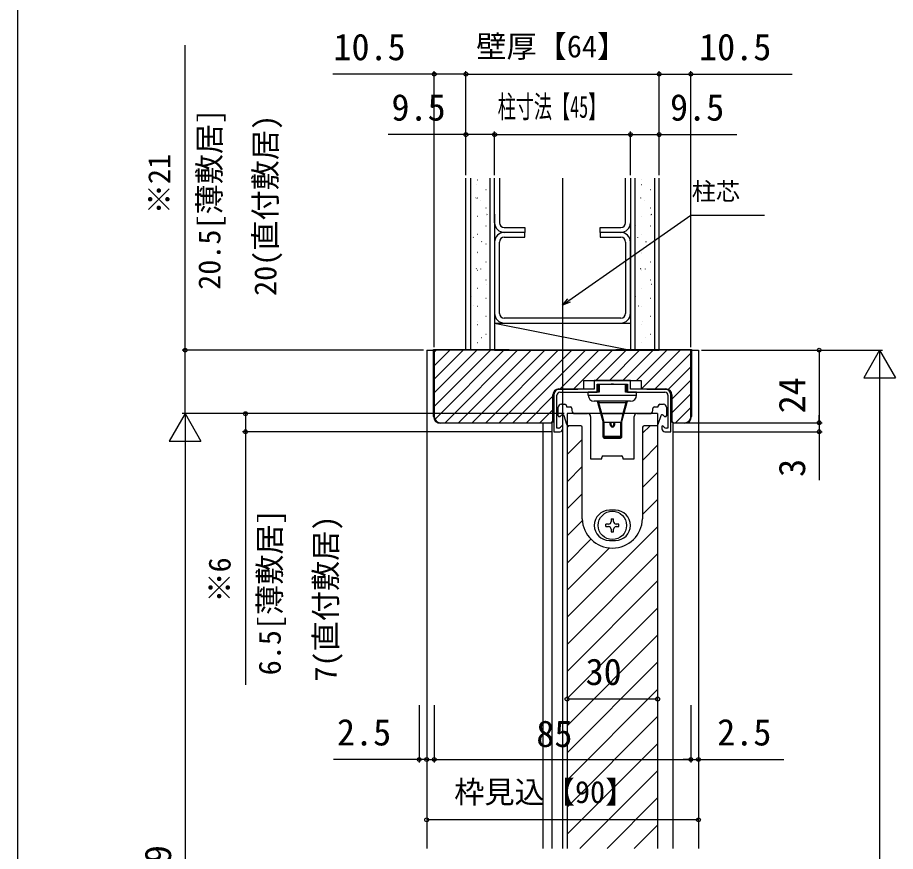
# Model space of a CAD drawing. Units: millimetres, scale not verified. Extents: x -525 to 525, y -783 to 779.
# Drawn here: x -525 to -234.2, y 305.9 to 581.9 of the extents above; entities that cross this region are included whole.
import ezdxf
from ezdxf.enums import TextEntityAlignment as Align

# ---------------------------------------------------------------- set-up
doc = ezdxf.new("R2010")
doc.units = ezdxf.units.MM
doc.header["$LTSCALE"] = 4
for name, color, linetype in [('0-3_YKK_11', 7, 'Continuous'), ('0-5_YKK_12', 2, 'Continuous'), ('0-6_YKK_13', 4, 'Continuous'), ('0-8_YKK_D', 6, 'Continuous'), ('0-9_YKK_ZWAK', 7, 'Continuous'), ('0-A_YSS_K', 3, 'Continuous'), ('0-B_YSS_KE', 3, 'Continuous')]:
    doc.layers.add(name, color=color, linetype=linetype)
doc.styles.add('ＭＳ ゴシック', font='')
doc.styles.get('ＭＳ ゴシック').set_extended_font_data('MS Gothic')

msp = doc.modelspace()

# ---------------------------------------------------------------- linework, layer by layer
at = {"layer": '0-3_YKK_11'}
for points in [[(-310.6, 458.912), (-322, 458.912), (-322, 461.812), (-334, 461.812), (-334, 458.912), (-345.4, 458.912)], [(-345.4, 457.912), (-333, 457.912), (-333, 460.612), (-328.458, 460.612), (-328.275, 460.732), (-327.725, 460.732), (-327.542, 460.612), (-323, 460.612), (-323, 457.912), (-310.6, 457.912)], [(-347.4, 456.912), (-347.4, 444.812), (-345.4, 444.812)], [(-345.897, 446.012), (-346.4, 446.012), (-346.4, 456.912)], [(-310.6, 444.812), (-308.6, 444.812), (-308.6, 456.912)], [(-309.6, 456.912), (-309.6, 446.012), (-310.103, 446.012)], [(-344.4, 445.812), (-344.4, 446.682), (-344.692, 446.803), (-345.19, 446.304)], [(-310.81, 446.304), (-311.308, 446.803), (-311.6, 446.682), (-311.6, 445.812)]]:
    msp.add_lwpolyline(points, dxfattribs=at)
for centre, radius, start, end in [((-345.4, 456.912), 2, 90, 180), ((-345.4, 456.912), 1, 90, 180), ((-310.6, 456.912), 2, 360, 90), ((-310.6, 456.912), 1, 0, 90), ((-345.897, 447.012), 1, 270, 315), ((-345.4, 445.812), 1, 270, 360), ((-310.6, 445.812), 1, 180, 270), ((-310.103, 447.012), 1, 225, 270)]:
    msp.add_arc(centre, radius, start, end, dxfattribs=at)
at = {"layer": '0-5_YKK_12'}
for p, q in [((-344.5, 528.812), (-344.5, 306.812)), ((-389.5, 471.812), (-387, 471.812)), ((-389.5, 471.812), (-389.5, 306.812)), ((-302, 471.812), (-299.5, 471.812)), ((-299.5, 471.812), (-299.5, 306.812)), ((-343, 450.812), (-343, 306.812)), ((-313, 450.812), (-343, 450.812)), ((-313, 450.812), (-313, 306.812)), ((-351, 447.612), (-351, 306.812)), ((-348, 447.729), (-348, 306.812)), ((-343, 446.25), (-342.439, 446.812)), ((-318, 444.31), (-315.498, 446.812)), ((-308, 447.729), (-308, 306.812)), ((-343, 437.27), (-338, 442.27)), ((-318, 435.329), (-313, 440.329)), ((-343, 428.29), (-338, 433.29)), ((-318, 426.349), (-313, 431.349)), ((-343, 419.31), (-338, 424.31)), ((-318, 417.369), (-313, 422.369)), ((-343, 410.329), (-337.96, 415.37)), ((-343, 383.389), (-313, 413.389)), ((-343, 401.349), (-335.091, 409.258)), ((-343, 392.369), (-329.007, 406.362)), ((-343, 374.408), (-313, 404.408)), ((-343, 365.428), (-313, 395.428)), ((-343, 356.448), (-313, 386.448)), ((-343, 347.468), (-313, 377.468)), ((-343, 338.487), (-313, 368.487)), ((-343, 329.507), (-313, 359.507)), ((-343, 320.527), (-313, 350.527)), ((-343, 311.547), (-313, 341.547)), ((-338.755, 306.812), (-313, 332.566)), ((-329.775, 306.812), (-313, 323.586)), ((-320.794, 306.812), (-313, 314.606))]:
    msp.add_line(p, q, dxfattribs=at)
at = {"layer": '0-6_YKK_13'}
for p, q in [((-332.8, 460.612), (-332.8, 457.912)), ((-332.8, 460.612), (-323.2, 460.612)), ((-332.343, 460.612), (-332.343, 457.912)), ((-323.657, 457.912), (-323.657, 460.612)), ((-323.2, 457.912), (-323.2, 460.612)), ((-336, 456.912), (-336, 457.912)), ((-332.343, 457.912), (-336, 457.912)), ((-336, 456.912), (-320, 456.912)), ((-320, 457.912), (-323.657, 457.912)), ((-320, 456.912), (-320, 457.912)), ((-344.9, 453.912), (-343.7, 453.912)), ((-322, 454.912), (-334, 454.912)), ((-331.06, 448.134), (-332.776, 454.541)), ((-332.431, 454.412), (-332.776, 454.541)), ((-332.431, 454.912), (-332.431, 454.412)), ((-331.493, 450.912), (-332.431, 454.412)), ((-323.569, 454.412), (-332.431, 454.412)), ((-323.224, 454.541), (-324.94, 448.134)), ((-323.569, 454.412), (-324.507, 450.912)), ((-323.569, 454.912), (-323.569, 454.412)), ((-323.224, 454.541), (-323.569, 454.412)), ((-312.3, 453.912), (-311.1, 453.912)), ((-345.9, 450.112), (-345.9, 452.912)), ((-343.2, 453.412), (-343.2, 453.012)), ((-343.2, 453.012), (-341.9, 453.012)), ((-341.4, 452.512), (-341.4, 451.812)), ((-340.4, 450.812), (-336.2, 450.812)), ((-331.783, 450.834), (-331.493, 450.912)), ((-330.77, 447.912), (-331.493, 450.912)), ((-331.493, 450.912), (-324.507, 450.912)), ((-324.507, 450.912), (-325.23, 447.912)), ((-324.217, 450.834), (-324.507, 450.912)), ((-319.8, 450.812), (-315.6, 450.812)), ((-314.6, 451.812), (-314.6, 452.512)), ((-314.1, 453.012), (-312.8, 453.012)), ((-312.8, 453.012), (-312.8, 453.412)), ((-310.1, 452.912), (-310.1, 450.112)), ((-345.511, 449.812), (-345.6, 449.812)), ((-344.937, 450.209), (-345.316, 449.884)), ((-344.798, 450.328), (-344.937, 450.209)), ((-344.76, 450.357), (-344.798, 450.328)), ((-343.035, 447.217), (-343.998, 450.106)), ((-331, 443.023), (-331, 448.021)), ((-325.23, 447.912), (-330.77, 447.912)), ((-330.7, 442.723), (-330.7, 447.912)), ((-328.8, 447.912), (-328.8, 447.496)), ((-328.5, 447.912), (-328.5, 447.533)), ((-327.5, 447.912), (-327.5, 447.533)), ((-327.2, 447.496), (-327.2, 447.912)), ((-325.3, 447.912), (-325.3, 442.723)), ((-325, 448.021), (-325, 443.023)), ((-312.002, 450.106), (-312.965, 447.217)), ((-311.202, 450.328), (-311.24, 450.357)), ((-311.063, 450.209), (-311.202, 450.328)), ((-310.684, 449.884), (-311.063, 450.209)), ((-310.4, 449.812), (-310.489, 449.812)), ((-342.968, 447.017), (-343.035, 447.217)), ((-338.5, 446.812), (-342.684, 446.812)), ((-318, 446.312), (-318, 434.212)), ((-313.316, 446.812), (-317.5, 446.812)), ((-312.965, 447.217), (-313.032, 447.017)), ((-330.7, 443.32), (-325.3, 443.32)), ((-330.7, 442.986), (-325.3, 442.986)), ((-330.7, 442.73), (-325.3, 442.73)), ((-330.7, 442.723), (-325.3, 442.723)), ((-331.5, 435.812), (-331.5, 436.312)), ((-331, 436.812), (-325, 436.812)), ((-324.5, 436.312), (-324.5, 435.812)), ((-318, 434.212), (-318, 416.012)), ((-327, 418.812), (-329, 418.812)), ((-328.42, 415.962), (-327.58, 415.962)), ((-328.42, 415.962), (-328.42, 415.072)), ((-327.58, 415.072), (-327.58, 415.962)), ((-330.15, 413.392), (-330.15, 414.232)), ((-329.26, 414.232), (-330.15, 414.232)), ((-330.15, 413.392), (-329.26, 413.392)), ((-325.85, 414.232), (-326.74, 414.232)), ((-326.74, 413.392), (-325.85, 413.392)), ((-326.74, 413.392), (-325.85, 413.392)), ((-325.85, 413.392), (-325.85, 414.232)), ((-328.42, 412.552), (-328.42, 411.662)), ((-328.42, 411.662), (-327.58, 411.662)), ((-327.58, 411.662), (-327.58, 412.552)), ((-329, 408.812), (-327, 408.812))]:
    msp.add_line(p, q, dxfattribs=at)
for points in [[(-335.2, 449.812), (-335.2, 435.812), (-331.5, 435.812)], [(-324.5, 435.812), (-320.8, 435.812), (-320.8, 449.812)], [(-338, 416.019), (-338, 434.212), (-338, 446.312)], [(-328.8, 447.496), (-328.769, 447.496), (-328.739, 447.497), (-328.708, 447.498), (-328.678, 447.499), (-328.647, 447.501), (-328.616, 447.504), (-328.586, 447.507), (-328.556, 447.512), (-328.526, 447.518), (-328.5, 447.533)], [(-328.8, 447.496), (-328.791, 447.327), (-328.763, 447.16), (-328.717, 446.998), (-328.651, 446.843), (-328.563, 446.699), (-328.453, 446.571), (-328.32, 446.467), (-328.167, 446.398), (-328, 446.373), (-327.833, 446.398), (-327.68, 446.467), (-327.547, 446.571), (-327.437, 446.699), (-327.349, 446.843), (-327.283, 446.998), (-327.237, 447.16), (-327.209, 447.327), (-327.2, 447.496)], [(-328.5, 447.533), (-328.496, 447.417), (-328.485, 447.302), (-328.465, 447.189), (-328.437, 447.077), (-328.399, 446.967), (-328.35, 446.863), (-328.288, 446.765), (-328.209, 446.681), (-328.112, 446.619), (-328, 446.594), (-327.888, 446.619), (-327.791, 446.681), (-327.712, 446.765), (-327.65, 446.863), (-327.601, 446.967), (-327.563, 447.077), (-327.535, 447.189), (-327.515, 447.302), (-327.504, 447.417), (-327.5, 447.533)], [(-327.2, 447.496), (-327.231, 447.496), (-327.261, 447.497), (-327.292, 447.498), (-327.322, 447.499), (-327.353, 447.501), (-327.384, 447.504), (-327.414, 447.507), (-327.444, 447.512), (-327.474, 447.518), (-327.5, 447.533)], [(-330.7, 443.32), (-330.731, 443.32), (-330.761, 443.32), (-330.792, 443.319), (-330.822, 443.317), (-330.853, 443.315), (-330.884, 443.313), (-330.914, 443.309), (-330.944, 443.305), (-330.974, 443.299), (-331, 443.284), (-330.994, 443.226), (-330.977, 443.17), (-330.949, 443.118), (-330.912, 443.073), (-330.866, 443.036), (-330.814, 443.009), (-330.758, 442.992), (-330.7, 442.986)], [(-331, 443.023), (-330.993, 442.965), (-330.975, 442.91), (-330.947, 442.859), (-330.91, 442.815), (-330.865, 442.779), (-330.813, 442.752), (-330.758, 442.736), (-330.7, 442.73)], [(-325, 443.284), (-325.026, 443.299), (-325.056, 443.305), (-325.086, 443.309), (-325.116, 443.313), (-325.147, 443.315), (-325.178, 443.317), (-325.208, 443.319), (-325.239, 443.32), (-325.269, 443.32), (-325.3, 443.32)], [(-325.3, 442.986), (-325.242, 442.992), (-325.186, 443.009), (-325.134, 443.036), (-325.088, 443.073), (-325.051, 443.118), (-325.023, 443.17), (-325.006, 443.226), (-325, 443.284)], [(-325, 443.023), (-325.007, 442.965), (-325.025, 442.91), (-325.053, 442.859), (-325.09, 442.815), (-325.135, 442.779), (-325.187, 442.752), (-325.242, 442.736), (-325.3, 442.73)]]:
    msp.add_lwpolyline(points, dxfattribs=at)
msp.add_circle((-328, 413.812), 4.7, dxfattribs=at)
for centre, radius, start, end in [((-334, 456.912), 2, 180, 270), ((-322, 456.912), 2, 270, 0), ((-344.9, 452.912), 1, 93.6951, 180), ((-344.9, 452.912), 1, 90, 93.6951), ((-343.7, 453.412), 0.5, 0, 90), ((-333.259, 454.412), 0.5, 15, 89.80906), ((-322.741, 454.412), 0.5, 90.67994, 165), ((-312.3, 453.412), 0.5, 90, 180), ((-311.1, 452.912), 1, 86.3049, 90), ((-311.1, 452.912), 1, 0, 86.3049), ((-341.9, 452.512), 0.5, 0, 90), ((-340.4, 451.812), 1, 180, 270), ((-336.2, 449.812), 1, 0, 90), ((-319.8, 449.812), 1, 90, 180), ((-315.6, 451.812), 1, 270, 0), ((-314.1, 452.512), 0.5, 90, 180), ((-345.6, 450.112), 0.3, 180, 270), ((-345.511, 450.112), 0.3, 270, 310.60129), ((-344.473, 449.948), 0.5, 18.43495, 125.07316), ((-330.77, 448.212), 0.3, 195, 270), ((-325.23, 448.212), 0.3, 270, 345), ((-311.527, 449.948), 0.5, 54.92684, 161.56505), ((-310.489, 450.112), 0.3, 229.39871, 270), ((-310.4, 450.112), 0.3, 270, 0), ((-342.684, 447.112), 0.3, 198.43495, 270), ((-338.5, 446.312), 0.5, 0, 90), ((-317.5, 446.312), 0.5, 90, 180), ((-313.316, 447.112), 0.3, 270, 341.56505), ((-330.706, 443.028), 0.294, 180.00014, 180.79402), ((-330.705, 443.028), 0.295, 180.7939, 181.00886), ((-330.7, 443.023), 0.3, 180, 270), ((-325.3, 443.023), 0.3, 270, 0), ((-325.294, 443.028), 0.294, 359.20598, 359.99986), ((-325.295, 443.028), 0.295, 358.99114, 359.2061), ((-331, 436.312), 0.5, 90, 180), ((-325, 436.312), 0.5, 0, 90), ((-329, 413.812), 5, 90, 270), ((-327, 413.812), 5, 270, 90), ((-337.5, 416.019), 0.5, 180, 181.79037), ((-328, 416.316), 10.005, 181.79037, 358.25523), ((-329.26, 415.072), 0.84, 270, 0), ((-329.26, 412.552), 0.84, 0, 90), ((-326.74, 415.072), 0.84, 180, 270), ((-326.74, 412.552), 0.84, 90, 180)]:
    msp.add_arc(centre, radius, start, end, dxfattribs=at)
at = {"layer": '0-8_YKK_D'}
for p, q in [((-387, 472.812), (-387, 564.187)), ((-376.5, 529.812), (-376.5, 564.187)), ((-376.5, 529.812), (-376.5, 564.187)), ((-312.5, 529.812), (-312.5, 564.187)), ((-312.5, 529.812), (-312.5, 564.187)), ((-302, 472.812), (-302, 564.187)), ((-376.5, 563.187), (-312.5, 563.187)), ((-376.5, 529.812), (-376.5, 544.187)), ((-367, 529.812), (-367, 544.187)), ((-367, 529.812), (-367, 544.187)), ((-322, 529.812), (-322, 544.187)), ((-322, 529.812), (-322, 544.187)), ((-312.5, 529.812), (-312.5, 544.187)), ((-367, 543.187), (-322, 543.187)), ((-390.5, 471.812), (-470.482, 471.812)), ((-298.5, 471.812), (-238.5, 471.812)), ((-298.5, 471.812), (-258.5, 471.812)), ((-259.5, 471.812), (-259.5, 447.812)), ((-239.5, 471.812), (-244.75, 462.718)), ((-239.5, 471.812), (-234.25, 462.718)), ((-239.5, 471.812), (-239.5, 453.625)), ((-244.75, 462.718), (-234.25, 462.718)), ((-239.5, 461.312), (-239.5, 149.312)), ((-469.5, 450.812), (-474.75, 441.718)), ((-344, 450.812), (-470.5, 450.812)), ((-344, 450.812), (-470.482, 450.812)), ((-469.5, 450.812), (-464.25, 441.718)), ((-469.5, 450.812), (-469.5, 432.625)), ((-344, 450.812), (-450.5, 450.812)), ((-303, 447.812), (-258.5, 447.812)), ((-303, 447.812), (-258.5, 447.812)), ((-259.5, 447.812), (-259.5, 450.362)), ((-259.5, 447.812), (-259.5, 444.812)), ((-347.9, 444.812), (-450.5, 444.812)), ((-308.1, 444.812), (-258.5, 444.812)), ((-259.5, 444.812), (-259.5, 428.757)), ((-474.75, 441.718), (-464.25, 441.718)), ((-469.5, 440.312), (-469.5, 157.315)), ((-343, 385.033), (-343, 355.312)), ((-313, 385.033), (-313, 355.312)), ((-313, 356.312), (-343, 356.312)), ((-392, 354.312), (-392, 335.312)), ((-389.5, 354.312), (-389.5, 335.312)), ((-387, 354.312), (-387, 335.312)), ((-302, 354.312), (-302, 335.312)), ((-302, 354.312), (-302, 335.312)), ((-299.5, 354.312), (-299.5, 335.312)), ((-392, 336.312), (-420.327, 336.312)), ((-389.5, 336.312), (-392, 336.312)), ((-389.5, 336.9), (-389.5, 315.312)), ((-389.5, 336.312), (-386.95, 336.312)), ((-387, 336.312), (-302, 336.312)), ((-302, 336.312), (-304.55, 336.312)), ((-302, 336.312), (-299.5, 336.312)), ((-299.5, 337.094), (-299.5, 315.312)), ((-299.5, 336.312), (-271.173, 336.312)), ((-299.5, 316.312), (-389.5, 316.312))]:
    msp.add_line(p, q, dxfattribs=at)
for points in [[(-469.482, 450.812), (-469.482, 471.812), (-469.482, 572.81)], [(-376.5, 563.187), (-387, 563.187), (-420.55, 563.187)], [(-312.5, 563.187), (-302, 563.187), (-268.45, 563.187)], [(-367, 543.187), (-376.5, 543.187), (-402.209, 543.187)], [(-322, 543.187), (-312.5, 543.187), (-286.791, 543.187)], [(-344.5, 486.78), (-342.411, 488.243), (-302.043, 516.505), (-277.651, 516.505)], [(-342.019, 487.683), (-344.5, 486.78), (-342.803, 488.803)], [(-449.5, 450.812), (-449.5, 444.812), (-449.5, 361.052)]]:
    msp.add_lwpolyline(points, dxfattribs=at)
for centre in [(-387, 563.187), (-376.5, 563.187), (-376.5, 563.187), (-312.5, 563.187), (-312.5, 563.187), (-302, 563.187), (-376.5, 543.187), (-367, 543.187), (-367, 543.187), (-322, 543.187), (-322, 543.187), (-312.5, 543.187), (-469.482, 471.812), (-259.5, 471.812), (-449.5, 450.812), (-259.5, 447.812), (-259.5, 447.812), (-449.5, 444.812), (-259.5, 444.812), (-343, 356.312), (-313, 356.312), (-392, 336.312), (-389.5, 336.312), (-387, 336.312), (-302, 336.312), (-302, 336.312), (-299.5, 336.312), (-389.5, 316.312), (-299.5, 316.312)]:
    msp.add_circle(centre, 0.637, dxfattribs=at)
at = {"layer": '0-9_YKK_ZWAK'}
msp.add_line((-525, 746.6), (-525, -783.4), dxfattribs=at)
at = {"layer": '0-A_YSS_K'}
for p, q in [((-376.5, 471.812), (-376.5, 528.812)), ((-375, 528.812), (-375, 471.812)), ((-372.917, 526.629), (-372.899, 526.635)), ((-372.79, 528.202), (-372.69, 528.202)), ((-368.5, 471.812), (-368.5, 528.812)), ((-367, 514.012), (-367, 528.812)), ((-365.4, 528.812), (-365.4, 514.012)), ((-323.6, 514.012), (-323.6, 528.812)), ((-322, 528.812), (-322, 514.012)), ((-320.5, 471.812), (-320.5, 528.812)), ((-318.417, 526.629), (-318.399, 526.635)), ((-318.29, 528.202), (-318.19, 528.202)), ((-314, 528.812), (-314, 471.812)), ((-312.5, 471.812), (-312.5, 528.812)), ((-369.94, 524.972), (-369.84, 524.972)), ((-315.44, 524.972), (-315.34, 524.972)), ((-373.225, 522.196), (-373.058, 522.306)), ((-372.79, 522.222), (-372.69, 522.222)), ((-371.72, 521.371), (-371.701, 521.378)), ((-318.725, 522.196), (-318.558, 522.306)), ((-318.29, 522.222), (-318.19, 522.222)), ((-317.22, 521.371), (-317.201, 521.378)), ((-369.94, 518.992), (-369.84, 518.992)), ((-315.44, 518.992), (-315.34, 518.992)), ((-372.79, 516.242), (-372.69, 516.242)), ((-369.768, 516.38), (-369.749, 516.387)), ((-369.615, 516.749), (-369.448, 516.86)), ((-318.29, 516.242), (-318.19, 516.242)), ((-315.268, 516.38), (-315.249, 516.387)), ((-315.115, 516.749), (-314.948, 516.86)), ((-374.994, 513.189), (-374.827, 513.3)), ((-369.94, 513.012), (-369.84, 513.012)), ((-332, 512.412), (-325.2, 512.412)), ((-320.494, 513.189), (-320.327, 513.3)), ((-315.44, 513.012), (-315.34, 513.012)), ((-374.056, 509.18), (-374.037, 509.186)), ((-372.79, 510.262), (-372.69, 510.262)), ((-332, 509.212), (-325.2, 509.212)), ((-319.556, 509.18), (-319.537, 509.186)), ((-318.29, 510.262), (-318.19, 510.262)), ((-371.384, 507.743), (-371.217, 507.853)), ((-369.94, 507.032), (-369.84, 507.032)), ((-367, 507.612), (-367, 484.012)), ((-365.4, 484.012), (-365.4, 507.612)), ((-323.6, 507.612), (-323.6, 484.012)), ((-322, 484.012), (-322, 507.612)), ((-316.884, 507.743), (-316.717, 507.853)), ((-315.44, 507.032), (-315.34, 507.032)), ((-372.79, 504.282), (-372.69, 504.282)), ((-372.764, 503.955), (-372.745, 503.962)), ((-318.29, 504.282), (-318.19, 504.282)), ((-318.264, 503.955), (-318.245, 503.962)), ((-369.94, 501.052), (-369.84, 501.052)), ((-315.44, 501.052), (-315.34, 501.052)), ((-373.153, 498.736), (-372.986, 498.847)), ((-372.79, 498.302), (-372.69, 498.302)), ((-371.566, 498.698), (-371.547, 498.704)), ((-318.653, 498.736), (-318.486, 498.847)), ((-318.29, 498.302), (-318.19, 498.302)), ((-317.066, 498.698), (-317.047, 498.704)), ((-369.94, 495.072), (-369.84, 495.072)), ((-315.44, 495.072), (-315.34, 495.072)), ((-372.79, 492.322), (-372.69, 492.322)), ((-369.614, 493.707), (-369.596, 493.714)), ((-318.29, 492.322), (-318.19, 492.322)), ((-315.114, 493.707), (-315.096, 493.714)), ((-374.922, 489.73), (-374.755, 489.84)), ((-369.94, 489.092), (-369.84, 489.092)), ((-320.422, 489.73), (-320.255, 489.84)), ((-315.44, 489.092), (-315.34, 489.092)), ((-373.903, 486.506), (-373.884, 486.513)), ((-372.79, 486.342), (-372.69, 486.342)), ((-319.403, 486.506), (-319.384, 486.513)), ((-318.29, 486.342), (-318.19, 486.342)), ((-369.94, 483.112), (-369.84, 483.112)), ((-315.44, 483.112), (-315.34, 483.112)), ((-372.79, 480.362), (-372.69, 480.362)), ((-372.611, 481.282), (-372.592, 481.289)), ((-367, 480.812), (-322, 471.812)), ((-367, 480.812), (-322, 480.812)), ((-367, 480.812), (-367, 471.812)), ((-325.2, 482.412), (-363.8, 482.412)), ((-363.8, 480.812), (-325.2, 480.812)), ((-322, 480.812), (-322, 471.812)), ((-318.29, 480.362), (-318.19, 480.362)), ((-318.111, 481.282), (-318.092, 481.289)), ((-369.94, 477.132), (-369.84, 477.132)), ((-315.44, 477.132), (-315.34, 477.132)), ((-372.79, 474.382), (-372.69, 474.382)), ((-371.413, 476.024), (-371.394, 476.031)), ((-318.29, 474.382), (-318.19, 474.382)), ((-316.913, 476.024), (-316.894, 476.031)), ((-387, 471.156), (-386.344, 471.812)), ((-387, 466.666), (-381.854, 471.812)), ((-387, 462.176), (-377.364, 471.812)), ((-387, 457.686), (-372.874, 471.812)), ((-387, 453.196), (-368.384, 471.812)), ((-386.789, 448.917), (-363.894, 471.812)), ((-383.404, 447.812), (-359.404, 471.812)), ((-378.914, 447.812), (-354.914, 471.812)), ((-374.423, 447.812), (-350.423, 471.812)), ((-369.933, 447.812), (-345.933, 471.812)), ((-367, 471.812), (-322, 471.812)), ((-365.443, 447.812), (-341.443, 471.812)), ((-360.953, 447.812), (-336.953, 471.812)), ((-345.263, 459.012), (-332.463, 471.812)), ((-340.773, 459.012), (-327.973, 471.812)), ((-333.483, 461.812), (-323.483, 471.812)), ((-328.993, 461.812), (-318.993, 471.812)), ((-324.502, 461.812), (-314.502, 471.812)), ((-320.012, 461.812), (-310.012, 471.812)), ((-318.322, 459.012), (-305.522, 471.812)), ((-313.832, 459.012), (-302, 470.844)), ((-309.506, 458.847), (-302, 466.353)), ((-308.3, 455.563), (-302, 461.863)), ((-356.463, 447.812), (-347.7, 456.575)), ((-308.3, 451.073), (-302, 457.373)), ((-351.973, 447.812), (-347.7, 452.084)), ((-307.072, 447.812), (-302, 452.883))]:
    msp.add_line(p, q, dxfattribs=at)
for points in [[(-367, 516.812), (-367, 471.812), (-376.5, 471.812)], [(-322, 516.812), (-322, 471.812), (-312.5, 471.812)], [(-363.8, 512.412), (-357, 512.412), (-357, 510.812), (-363.8, 510.812)], [(-325.2, 510.812), (-332, 510.812), (-332, 512.412)], [(-363.8, 509.212), (-357, 509.212), (-357, 510.812), (-363.8, 510.812)], [(-325.2, 510.812), (-332, 510.812), (-332, 509.212)]]:
    msp.add_lwpolyline(points, dxfattribs=at)
for centre, radius, start, end in [((-363.8, 514.012), 3.2, 180, 270), ((-363.8, 514.012), 1.6, 180, 270), ((-325.2, 514.012), 1.6, 270, 0), ((-325.2, 514.012), 3.2, 270, 360), ((-363.8, 507.612), 3.2, 90, 180), ((-363.8, 507.612), 1.6, 90, 180), ((-325.2, 507.612), 3.2, 0, 90), ((-325.2, 507.612), 1.6, 0, 90), ((-363.8, 484.012), 3.2, 180, 270), ((-363.8, 484.012), 1.6, 180, 270), ((-325.2, 484.012), 1.6, 270, 0), ((-325.2, 484.012), 3.2, 270, 360)]:
    msp.add_arc(centre, radius, start, end, dxfattribs=at)
at = {"layer": '0-B_YSS_KE'}
msp.add_line((-302, 449.812), (-302, 471.812), dxfattribs=at)
for points in [[(-387.2, 449.812), (-387.2, 472.012), (-362.2, 472.012), (-362.2, 471.812)], [(-302, 471.812), (-387, 471.812), (-387, 449.812)], [(-326.8, 471.812), (-326.8, 472.012), (-301.8, 472.012), (-301.8, 449.812)], [(-345.7, 459.012), (-337.5, 459.012), (-337.5, 461.812), (-318.5, 461.812), (-318.5, 459.012), (-310.3, 459.012)], [(-347.5, 457.012), (-347.5, 448.229), (-348.117, 447.612), (-385, 447.612)], [(-385, 447.812), (-348.2, 447.812), (-347.7, 448.312), (-347.7, 457.012)], [(-339.4, 459.012), (-339.4, 458.812), (-345.7, 458.812)], [(-310.3, 458.812), (-316.6, 458.812), (-316.6, 459.012)], [(-304, 447.612), (-307.883, 447.612), (-308.5, 448.229), (-308.5, 457.012)], [(-308.3, 457.012), (-308.3, 448.312), (-307.8, 447.812), (-304, 447.812)]]:
    msp.add_lwpolyline(points, dxfattribs=at)
for centre, radius, start, end in [((-345.7, 457.012), 2, 90.00001, 179.99999), ((-345.7, 457.012), 1.8, 90.00001, 179.99999), ((-310.3, 457.012), 2, 0.00001, 89.99999), ((-310.3, 457.012), 1.8, 0.00001, 89.99999), ((-385, 449.812), 2.2, 180.00001, 269.99999), ((-385, 449.812), 2, 180.00001, 269.99999), ((-304, 449.812), 2, 270.00001, 359.99999), ((-304, 449.812), 2.2, 270.00001, 359.99999)]:
    msp.add_arc(centre, radius, start, end, dxfattribs=at)

# ---------------------------------------------------------------- texts
at = {"layer": '0-8_YKK_D', "style": 'ＭＳ ゴシック'}
for s, height, p in [('10.5', 8.798, (-420.391, 565.187)), ('壁厚【64】', 7.331, (-373.08, 566.551)), ('10.5', 8.798, (-299.291, 565.187)), ('9.5', 8.798, (-401.164, 545.187)), ('9.5', 8.798, (-308.905, 545.187)), ('柱芯', 5.865, (-301.714, 519.713)), ('30', 8.798, (-336.864, 358.312)), ('2.5', 8.798, (-419.214, 338.312)), ('85', 8.798, (-353.193, 337.812)), ('2.5', 8.798, (-293.286, 338.312)), ('枠見込【90】', 7.331, (-380.381, 319.675))]:
    msp.add_text(s, height=height, dxfattribs=at).set_placement(p, align=Align.BOTTOM_LEFT)
at = {"layer": '0-8_YKK_D', "style": 'ＭＳ ゴシック', "width": 0.6}
msp.add_text('柱寸法【45】', height=7.331, dxfattribs=at).set_placement((-365.994, 546.551), align=Align.BOTTOM_LEFT)
at = {"layer": '0-8_YKK_D', "style": 'ＭＳ ゴシック'}
for s, height, p in [('20.5[薄敷居]', 7.331, (-455.607, 491.805)), ('20(直付敷居)', 7.331, (-437.066, 489.788)), ('※21', 7.331, (-472.221, 516.805)), ('24', 8.798, (-261.5, 450.914)), ('3', 8.798, (-261.5, 429.871)), ('6.5[薄敷居]', 7.331, (-435.625, 364.189)), ('7(直付敷居)', 7.331, (-417.083, 362.087)), ('※6', 7.331, (-452.239, 388.251)), ('DH＝H-29', 8.798, (-471.5, 260.052))]:
    msp.add_text(s, height=height, rotation=90, dxfattribs=at).set_placement(p, align=Align.BOTTOM_LEFT)

doc.saveas('drawing.dxf')
